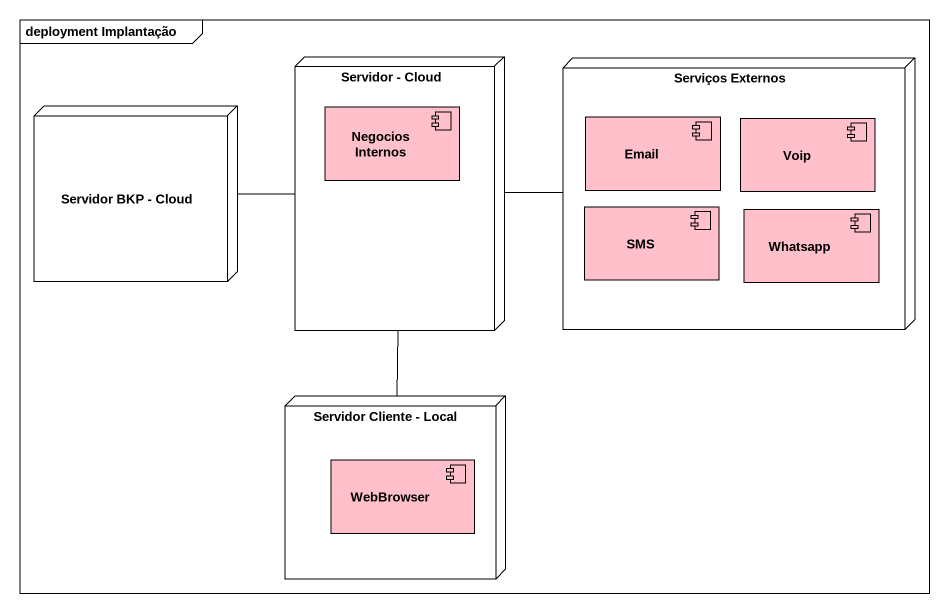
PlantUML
@startuml
mainframe deployment Implantação
node "Servidor - Cloud" as Servidor_Cloud {
  component "Negocios Internos" as Negocios_Internos #FFC0CB
}
node "Servidor BKP - Cloud" as Servidor_BKP_Cloud
node "Serviços Externos" as Serviços_Externos {
  component Email #FFC0CB
  component Voip #FFC0CB
  component SMS #FFC0CB
  component Whatsapp #FFC0CB
}
node "Servidor Cliente - Local" as Servidor_Cliente_Local {
  component WebBrowser #FFC0CB
}
Servidor_Cloud -right- Serviços_Externos
Servidor_Cloud -- Servidor_Cliente_Local
Servidor_BKP_Cloud -right- Servidor_Cloud
@enduml
